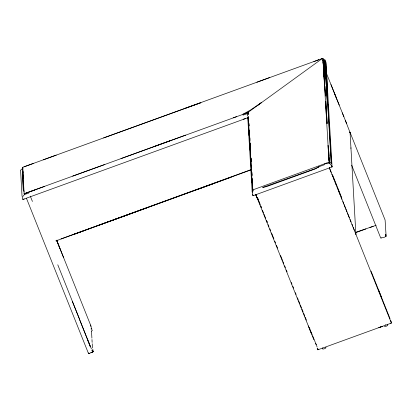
<?xml version="1.0" encoding="UTF-8"?>
<svg xmlns="http://www.w3.org/2000/svg" width="412" height="412" viewBox="0 0 412 412"><rect width="100%" height="100%" fill="white"/><g stroke="black" fill="none" stroke-linecap="round" stroke-linejoin="round"><path stroke-width="0.62" d="M391.302 322.704L390.664 320.191M252.577 189.675L252.994 190.838L252.293 193.362L253.123 195.695L332.072 166.948L325.985 63.041M91.284 328.967L91.299 327.591M386.018 236.38L385.879 235.999M248.627 119.691L248.436 116.864M325.655 347.331A1.802 0.556 -21.8 0 1 325.882 347.383L326.01 347.64A1.802 0.556 -21.8 0 1 325.011 348.48L324.146 348.835A1.802 0.556 -21.8 0 1 322.787 348.964L322.694 348.614M92.705 351.961L88.801 353.651L88.384 353.244L26.502 198.414M253.169 195.324L253.123 195.695L253.086 195.329M331.902 167.051L332.093 166.484M326.937 163.878L329.363 162.874L329.034 162.173L328.009 145.312M44.702 186.342L24.329 193.738L24.081 193.13M349.999 132.422L345.338 120.366M351.637 165.155L380.678 237.894C381.749 237.822 386.574 237.508 386.054 235.237L385.102 220.018L349.973 132.17L349.613 132.262M329.137 162.302L329.193 162.029M92.705 352.116L92.025 350.447M384.576 326.129L384.592 326.433A1.802 0.556 -21.8 0 0 385.807 326.412L387.429 325.665L387.759 324.898A1.802 0.556 -21.8 0 0 387.383 324.841M391.343 321.901L391.307 323.111L317.889 349.788L317.992 349.247M22.619 167.828L22.876 167.257L33.279 163.461M350.061 132.587L355.891 234.279L355.757 233.542M22.881 168.225L23.144 167.947M88.575 353.64L88.647 352.883M91.098 327.123L90.563 325.042M93.56 351.23L93.2 350.993L93.56 351.23L93.097 351.817A1.802 0.556 -21.8 0 1 91.263 352.61L90.882 352.672M385.776 234.675L386.137 234.984L385.817 235.386M248.405 118.924L248.39 117.065M247.71 117.77L22.871 199.47L23.015 199.176M24.143 193.645L22.619 167.53M249.1 130.486L249.157 135.744L248.045 117.126L247.936 118.785L247.761 117.425L252.185 192.157L252.623 189.86L252.87 190.854M20.94 169.842L22.794 168.359M253.375 195.422L252.978 195.53L252.705 194.593M24.313 193.707C24.808 195.412 22.222 196.102 22.263 197.858L23.026 199.449M324.98 62.124L323.018 63.551M25.446 193.28L247.808 112.61L248.632 111.858L242.833 114.253L250.12 110.261L261.378 102.634L257.402 105.616M350.916 148.351L350.978 147.82M349.906 132.159L349.438 132.515L350.03 132.211M248.189 112.28L322.035 58.715L322.766 58.349L323.054 58.808M332.051 166.783L331.387 165.367L331.65 165.33M380.956 238.172L381.255 237.966M329.034 162.173L252.623 189.958L248.477 120.124M318.739 59.725L322.838 58.38L323.132 59.071L324.872 59.663L325.701 61.563M89.476 353.326L88.801 353.651L88.498 353.213M22.758 168.127L23.463 178.298L23.216 176.187M61.017 238.924L251.413 169.507M313.841 61.635L318.883 59.719L24.035 166.824M321.561 58.756L322.478 58.406M56.006 240.85L57.798 240.186M185.611 135.136L121.004 158.584M378.947 327.622L382.454 326.33L378.937 327.612M43.281 159.825L56.243 155.103M256.872 82.209L269.808 77.492M84.506 230.499L73.557 234.464L146.626 207.905M197.611 189.396L214.683 183.155M369.868 227.537L376.171 225.24M243.013 115.139L247.509 113.588M55.991 240.86L251.351 169.754M231.266 177.17L98.066 225.549M318.831 166.757L324.965 164.527M355.556 232.347L373.179 226.337M355.685 232.682L365.908 228.943M153.547 146.729L169.955 140.796M72.703 176.109L88.74 170.28M88.745 170.305L104.854 164.486M322.714 62.706L324.342 62.119M185.287 108.258L200.912 102.691L103.639 137.927M113.444 219.874L129.935 213.993M23.046 199.47L24.215 199.058M34.685 190.04L24.329 193.738L25.503 193.46M324.677 163.801L326.628 163.126M233.223 117.801L236.668 116.637M28.778 193.063L24.591 194.5L24.159 193.758M390.715 323.286L391.4 323.059L329.301 167.792M243.286 119.248L245.485 118.563M252.999 190.668L252.762 190.133M92.473 349.541L92.746 349.561A1.813 0.561 -21.8 0 1 92.355 350.478M322.884 59.045L323.405 59.524M329.579 163.116L329.209 163.044L331.387 165.367M247.921 113.321C248.621 113.861 246.932 115.175 247.597 116.081M349.973 132.17L350.107 132.782M92.108 329.95L92.283 330.033A1.802 0.556 -21.8 0 1 91.335 331.078M324.12 76.725L323.585 68.011L324.651 85.742L322.905 58.818M325.655 61.908L326.036 64.926M327.494 97.397L325.284 61.208L331.418 163.806M317.889 349.788L317.827 348.65M91.964 350.483L92.324 351.245M256.568 196.277L255.764 194.516L257.593 199.063L255.708 194.361L313.867 339.756M385.313 234.346L386.116 236.256M91.073 326.304L56.763 240.531M336.084 97.253L326.443 73.315M346.662 123.672L330.954 84.584M32.43 201.458L30.297 196.148M339.246 105.137L334.302 93.076M342.295 112.857L343.876 116.704M88.673 342.166L90.192 346.41L79.655 319.712L91.418 348.969M322.277 347.893L322.673 348.861M72.342 301.424L79.717 319.676L57.778 264.787M56.707 240.546L59.956 248.529M378.319 289.378L390.03 318.661M257.5 197.93L258.983 201.607L257.505 197.878L258.2 199.619M262.387 210.135L263.567 213.076M264.041 214.25L264.746 216.017M317.188 348.058L317.863 349.747M329.327 161.401L328.658 155.077M332.742 175.388L341.775 197.93M381.795 298.02L371.032 271.091M329.327 167.612L331.238 172.381M331.948 174.168L332.906 176.552M333.859 178.937L334.575 180.729M335.049 181.919L336.243 184.9M337.196 187.285L337.912 189.072M338.391 190.267L340.297 195.036M341.012 196.828L341.965 199.212M342.923 201.597L343.639 203.389M344.113 204.579L345.308 207.56M345.786 208.755L346.976 211.737M347.455 212.927L349.361 217.701M350.076 219.488L351.029 221.872M351.987 224.262L352.703 226.049M353.177 227.244L354.372 230.226M248.688 121.107L248.488 120.608L248.745 125.408L248.451 120.484M259.127 201.942L260.286 204.841M260.75 206L261.445 207.741M264.947 216.491L265.647 218.242M266.579 220.575L267.28 222.326L266.595 220.641M268.217 224.664L268.918 226.461M269.865 228.825L270.571 230.596M271.518 232.955L272.224 234.727M272.332 234.953L273.022 236.668M273.171 237.091L273.877 238.857M274.825 241.221L275.53 242.992M276.447 245.274L277.585 248.127M280.562 255.533L282.529 260.472M283.003 261.666L283.719 263.459M284.671 265.843L285.387 267.635M286.345 270.02L287.056 271.807M291.299 282.421L291.99 284.136M292.901 286.422L293.586 288.137M297.469 297.835L298.18 299.606M298.649 300.786L299.833 303.732M300.302 304.911L301.481 307.862M301.955 309.041L303.134 311.992M303.608 313.172L304.787 316.122M309.407 327.684L310.102 329.43M311.034 331.753L312.193 334.657M312.656 335.816L313.841 338.731M295.414 292.7L296.099 294.41M56.619 240.181L63.623 257.675M305.246 317.276L306.399 320.16M259.194 202.132L259.869 203.837M260.775 206.103L261.45 207.808M308.336 325.933L311.384 333.581M355.298 232.548L355.932 234.155M314.001 339.086L315.448 342.758M316.498 345.4L317.096 346.93M248.086 113.367L247.808 112.61L248.117 114.557M325.82 61.702L325.969 62.845M248.148 113.274L248.266 113.8M252.829 190.488L252.546 185.457M248.132 114.356L248.039 113.228M323.163 61.496L322.982 59.766L328.992 160.706M248.766 123.039L248.987 126.026L248.843 123.224M249.646 136.449L249.816 138.865M250.481 151.178L250.697 154.356M91.907 338.087L91.49 331.16M91.979 339.55L92.139 342.372M324.12 72.898L324.641 81.844L323.163 59.833L323.616 68.047M325.768 106.033L326.51 117.348M326.433 117.296L326.809 122.936M328.992 155.777L328.416 145.992L329.358 161.463L331.212 163.41L325.171 61.053L324.877 60.806L327.298 102.006L324.692 60.708L323.992 60.538L324.728 73.084L323.77 60.513L323.482 60.471L324.414 77.415M250.908 158.285L251.109 161.432M251.732 171.969L251.943 175.579M252.134 179.019L252.355 182.485M251.902 178.447L252.767 189.252L252.52 185.354M328.41 104.303L328.745 109.705L328.421 104.226M250.269 150.777L249.919 145.199L251.253 167.581M251.892 178.401L252.175 182.913M249.471 133.74L249.25 130.089L249.476 134.235M248.209 116.581L248.797 125.346M250.599 156.452L250.934 161.962M326.067 65.503L327.751 94.147M249.615 136.14L249.873 140.935M250.038 143.206L250.3 147.759M250.486 150.818L250.712 154.624M250.903 157.781L251.124 161.504M251.346 165.233L251.49 168.199M251.943 175.342L251.753 172.154L251.923 175.311M252.17 179.158L252.34 182.001M249.342 130.65L249.404 131.783M249.646 135.965L249.868 139.786M250.053 142.974L250.275 146.785M250.532 151.225L250.712 154.392M250.934 158.162L251.119 161.365M252.144 179.076L252.36 182.861M252.505 185.364L252.757 189.69M249.615 136.439L249.893 141.239M249.996 143.031L250.285 148.016M92.463 347.944L92.231 343.757M22.047 196.308L20.6 170.743M250.522 151.503L250.692 154.572M250.027 143.35L250.161 145.817M248.41 118.934L248.462 120.453M20.713 170.135L20.724 170.537M87.885 340.054A236.612 76.23 3.3 0 1 87.874 340.992M385.668 324.826A1.808 0.561 -21.8 0 1 385.23 324.965M91.14 329.415A1.813 0.561 -21.8 0 0 91.773 328.709L91.531 328.498A1.813 0.561 -21.8 0 0 91.083 328.488M248.312 122.606L248.421 125.82L248.493 121.004L248.312 122.606M22.979 171.835L22.629 173.648L23.587 190.251L24.107 191.292L23.252 190.576L22.284 173.9L22.979 171.835M318.914 166.891L315.02 169.008L266.811 186.528L262.645 187.491L314.85 168.766L318.914 166.891M316.287 344.875L315.654 343.309L316.287 344.875M326.201 106.816L325.815 101.316L327.133 123.672L326.201 106.816M325.444 95.955L324.883 86.319L325.444 95.955"/></g></svg>
